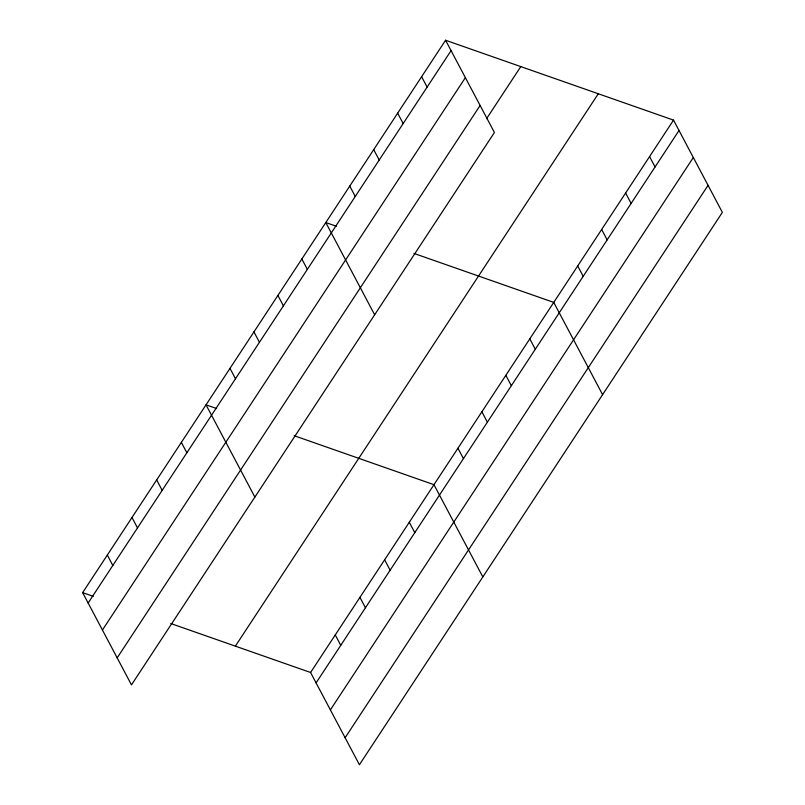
<?xml version="1.0" encoding="UTF-8"?>
<svg xmlns="http://www.w3.org/2000/svg" width="805" height="805" viewBox="0 0 805 805"><rect width="100%" height="100%" fill="white"/><g stroke="black" fill="none" stroke-linecap="round" stroke-linejoin="round"><path stroke-width="1.21" d="M445.578 40.25L494.421 132.503L131.477 684.884L82.633 592.631L445.578 40.25L673.523 120.116L722.367 212.369L359.422 764.75L310.579 672.497L170.771 623.513M88.137 603.026L451.072 50.635M102.436 630.033L465.381 77.652M117.178 657.876L480.112 105.485M486.572 118.687L520.795 66.604M235.362 646.143L598.296 93.762M310.579 672.497L673.523 120.116M316.083 682.882L679.018 130.501M330.382 709.899L693.326 157.518M345.124 737.732L708.058 185.351M336.379 226.245L325.804 222.532L374.647 314.795M413.941 253.414L553.749 302.398L602.593 394.651M216.615 408.527L206.03 404.824L254.883 497.077M294.177 435.706L433.976 484.68L482.829 576.944M82.633 592.631L93.209 596.334M649.565 156.573L655.069 166.957M625.616 193.029L631.11 203.413M601.657 229.485L607.161 239.87M577.698 265.942L583.202 276.326M421.619 76.706L427.123 87.101M529.791 338.855L535.295 349.249M397.67 113.163L403.164 123.557M505.842 375.311L511.346 385.706M373.711 149.619L379.215 160.014M481.883 411.768L487.387 422.162M349.762 186.076L355.257 196.47M457.934 448.224L463.428 458.619M301.855 258.989L307.349 269.383M409.302 522.244L414.796 532.638M277.896 295.455L283.4 305.84M384.619 559.807L390.123 570.202M253.937 331.912L259.441 342.296M359.936 597.37L365.44 607.755M229.989 368.368L235.493 378.752M335.262 634.934L340.757 645.318M181.356 442.388L186.851 452.772M156.673 479.941L162.177 490.336M131.99 517.504L137.494 527.899M107.317 555.068L112.811 565.462"/></g></svg>
